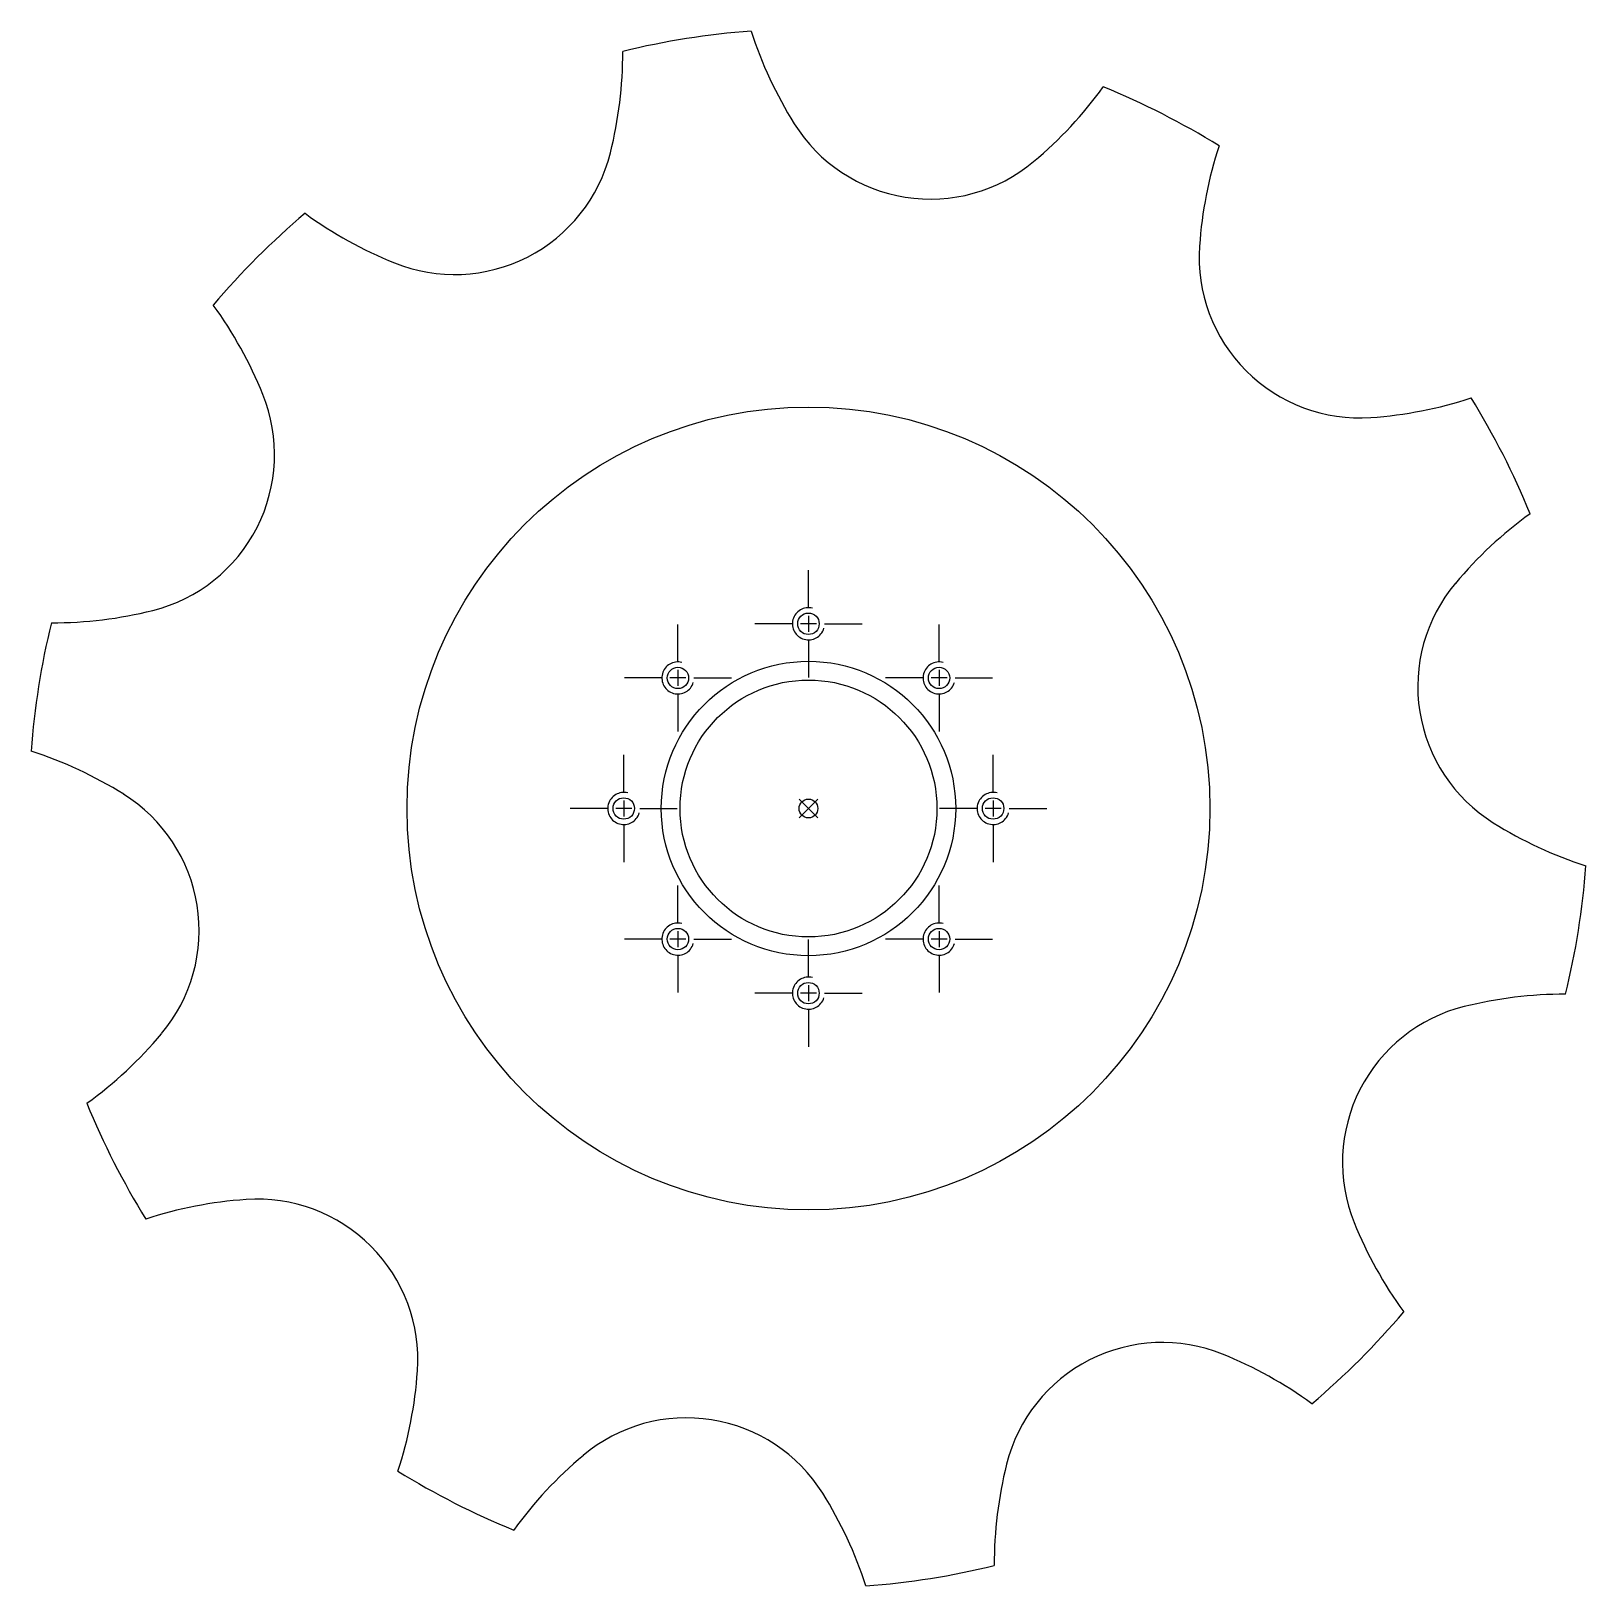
# Model space of a CAD drawing. Extents: x -36 to 254, y 510 to 800.
import ezdxf

# ---------------------------------------------------------------- set-up
doc = ezdxf.new("R2010")
doc.units = 0
doc.header["$MEASUREMENT"] = 0
doc.linetypes.add('CENTER1', pattern=[12, 10, -1, 0, -1])
doc.linetypes.add('THIN', pattern=[200000, 200000, 0])
doc.layers.get('0').update_dxf_attribs({"linetype": 'CONTINUOUS'})
doc.layers.add('$PARTREF_BOM', color=7, linetype='CONTINUOUS')
doc.styles.get("Standard").update_dxf_attribs({"font": 'txt.shx', "bigfont": 'chineset.shx'})

# ---------------------------------------------------------------- blocks, each defined once
blk = doc.blocks.new('PARTREF')
at = {"layer": '$PARTREF_BOM', "color": 2}
for p, q in [((-1.75, -1.75), (1.75, 1.75)), ((-1.75, 1.75), (1.75, -1.75))]:
    blk.add_line(p, q, dxfattribs=at)
blk.add_circle((0, 0), 1.75, dxfattribs=at)
at = {"layer": '$PARTREF_BOM', "color": 2, "flags": 1}
for tag, p in [('TAG5', (-16.09, -4.95)), ('TAG10', (-5.65, -5)), ('TAG15', (5.59, -4.74)), ('TAG4', (-16.09, -8.95)), ('TAG9', (-5.65, -9)), ('TAG14', (5.59, -8.74)), ('TAG3', (-16.09, -12.95)), ('TAG8', (-5.65, -13)), ('TAG13', (5.59, -12.74)), ('TAG2', (-16.09, -16.95)), ('TAG7', (-5.65, -17)), ('TAG12', (5.59, -16.74)), ('TAG1', (-16.09, -20.95)), ('TAG6', (-5.65, -21)), ('TAG11', (5.59, -20.74))]:
    blk.add_attdef(tag, p, '', height=2.5, dxfattribs=at)

msp = doc.modelspace()

# ---------------------------------------------------------------- linework, layer by layer
at = {"color": 1, "linetype": 'CENTER1'}
for p, q in [((108.92, 692.36), (108.92, 699.36)), ((84.53, 682.25), (84.53, 689.25)), ((105.92, 689.36), (98.92, 689.36)), ((110.42, 689.36), (107.42, 689.36)), ((108.92, 690.86), (108.92, 687.86)), ((111.92, 689.36), (118.92, 689.36)), ((133.32, 682.25), (133.32, 689.25)), ((108.92, 686.36), (108.92, 679.36)), ((84.53, 680.75), (84.53, 677.75)), ((133.32, 680.75), (133.32, 677.75)), ((81.53, 679.25), (74.53, 679.25)), ((86.03, 679.25), (83.03, 679.25)), ((87.53, 679.25), (94.53, 679.25)), ((130.32, 679.25), (123.32, 679.25)), ((134.82, 679.25), (131.82, 679.25)), ((136.32, 679.25), (143.32, 679.25)), ((84.53, 676.25), (84.53, 669.25)), ((133.32, 676.25), (133.32, 669.25)), ((74.42, 657.86), (74.42, 664.86)), ((143.42, 657.86), (143.42, 664.86)), ((71.42, 654.86), (64.42, 654.86)), ((75.92, 654.86), (72.92, 654.86)), ((74.42, 656.36), (74.42, 653.36)), ((77.42, 654.86), (84.42, 654.86)), ((140.42, 654.86), (133.42, 654.86)), ((144.92, 654.86), (141.92, 654.86)), ((143.42, 656.36), (143.42, 653.36)), ((146.42, 654.86), (153.42, 654.86)), ((74.42, 651.86), (74.42, 644.86)), ((143.42, 651.86), (143.42, 644.86)), ((84.53, 633.46), (84.53, 640.46)), ((133.32, 633.46), (133.32, 640.46)), ((81.53, 630.46), (74.53, 630.46)), ((86.03, 630.46), (83.03, 630.46)), ((84.53, 631.96), (84.53, 628.96)), ((87.53, 630.46), (94.53, 630.46)), ((108.92, 623.36), (108.92, 630.36)), ((130.32, 630.46), (123.32, 630.46)), ((134.82, 630.46), (131.82, 630.46)), ((133.32, 631.96), (133.32, 628.96)), ((136.32, 630.46), (143.32, 630.46)), ((84.53, 627.46), (84.53, 620.46)), ((133.32, 627.46), (133.32, 620.46)), ((108.92, 621.86), (108.92, 618.86)), ((105.92, 620.36), (98.92, 620.36)), ((110.42, 620.36), (107.42, 620.36)), ((111.92, 620.36), (118.92, 620.36)), ((108.92, 617.36), (108.92, 610.36))]:
    msp.add_line(p, q, dxfattribs=at)
at = {"color": 7, "linetype": 'CONTINUOUS'}
for centre, radius in [((108.92, 654.86), 75), ((108.92, 689.36), 2), ((108.92, 654.86), 27.5), ((84.53, 679.25), 2), ((133.32, 679.25), 2), ((108.92, 654.86), 24), ((74.42, 654.86), 2), ((143.42, 654.86), 2), ((84.53, 630.46), 2), ((133.32, 630.46), 2), ((108.92, 620.36), 2)]:
    msp.add_circle(centre, radius, dxfattribs=at)
for centre, radius, start, end in [((108.92, 654.86), 145.62, 94.2204, 103.7796), ((172.41, 824.12), 78, 197.9496, 212), ((-3.76, 796.22), 78, 346, 0.0504), ((100.85, 835.46), 78, 310, 324.0504), ((108.92, 654.86), 145.62, 58.2204, 67.7796), ((131.7, 798.69), 30, 212, 310), ((259.78, 754.48), 78, 161.9496, 176), ((42.81, 784.61), 30, 248, 346), ((108.92, 654.86), 145.62, 130.2204, 139.7796), ((60.79, 829.11), 78, 233.9496, 248), ((211.9, 757.83), 30, 176, 274), ((-65.33, 702.99), 78, 22, 36.0504), ((-20.83, 720.97), 30, 284, 22), ((208.55, 805.71), 78, 274, 288.0504), ((108.92, 654.86), 145.62, 22.2204, 31.7796), ((289.52, 646.78), 78, 125.9496, 140), ((252.75, 677.64), 30, 140, 238), ((-32.44, 767.54), 78, 269.9496, 284), ((108.92, 654.86), 145.62, 166.2204, 175.7796), ((-60.34, 591.37), 78, 58, 72.0504), ((-34.91, 632.08), 30, 320, 58), ((278.19, 718.34), 78, 238, 252.0504), ((108.92, 654.86), 145.62, 346.2204, 355.7796), ((250.29, 542.17), 78, 89.9496, 104), ((238.68, 588.75), 30, 104, 202), ((-71.68, 662.93), 78, 305.9496, 320), ((108.92, 654.86), 145.62, 202.2204, 211.7796), ((9.3, 504), 78, 94, 108.0504), ((5.95, 551.89), 30, 356, 94), ((283.18, 606.73), 78, 202, 216.0504), ((108.92, 654.86), 145.62, 310.2204, 319.7796), ((175.04, 525.11), 30, 68, 166), ((157.05, 480.6), 78, 53.9496, 68), ((-41.93, 555.24), 78, 341.9496, 356), ((86.14, 511.03), 30, 32, 130), ((117, 474.26), 78, 130, 144.0504), ((221.61, 513.49), 78, 166, 180.0504), ((108.92, 654.86), 145.62, 238.2204, 247.7796), ((45.44, 485.59), 78, 17.9496, 32), ((108.92, 654.86), 145.62, 274.2204, 283.7796)]:
    msp.add_arc(centre, radius, start, end, dxfattribs=at)
at = {"color": 4, "linetype": 'THIN'}
for centre in [(108.92, 689.36), (84.53, 679.25), (133.32, 679.25), (74.42, 654.86), (143.42, 654.86), (84.53, 630.46), (133.32, 630.46), (108.92, 620.36)]:
    msp.add_arc(centre, 3, 75.6912, 343.6916, dxfattribs=at)

# ---------------------------------------------------------------- block references
at = {"color": 7}
msp.add_blockref('PARTREF', (108.92, 654.86), dxfattribs=at)

doc.saveas('drawing.dxf')
